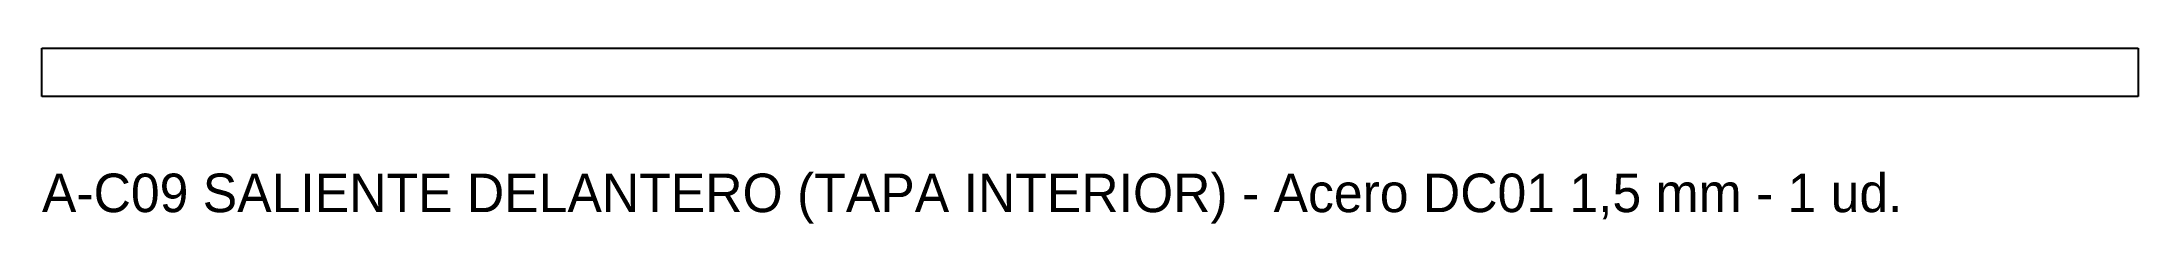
# Model space of a CAD drawing. Header units: millimetres. Extents: x -108 to 108, y -16 to 2.
import ezdxf

# ---------------------------------------------------------------- set-up
doc = ezdxf.new("R2010")
doc.units = ezdxf.units.MM
doc.layers.add('CORTE', color=7, linetype='CONTINUOUS')
doc.layers.add('TEXTO', color=3, linetype='CONTINUOUS')

msp = doc.modelspace()

# ---------------------------------------------------------------- linework, layer by layer
at = {"layer": 'CORTE'}
for p, q in [((-108.5, -2.5), (-108.5, 2.5)), ((-108.5, 2.5), (108.5, 2.5)), ((108.5, 2.5), (108.5, -2.5)), ((108.5, -2.5), (-108.5, -2.5))]:
    msp.add_line(p, q, dxfattribs=at)

# ---------------------------------------------------------------- texts
at = {"layer": 'TEXTO'}
msp.add_text('A-C09 SALIENTE DELANTERO (TAPA INTERIOR) - Acero DC01 1,5 mm - 1 ud.', height=4, dxfattribs=at).set_placement((-108.5, -14.5))

doc.saveas('drawing.dxf')
